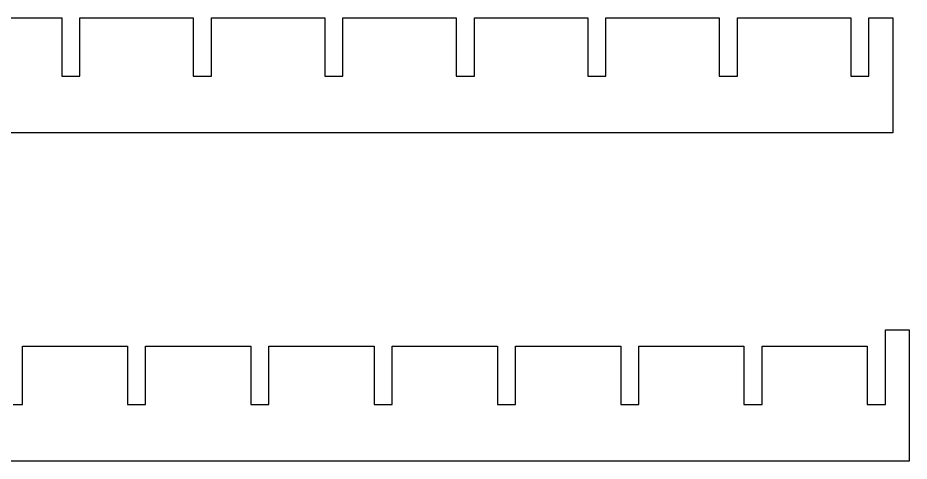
# Model space of a CAD drawing. Extents: x 16 to 234, y 9 to 84.
# Drawn here: x 125.5 to 234, y 30 to 84 of the extents above; entities that cross this region are included whole.
import ezdxf

# ---------------------------------------------------------------- set-up
doc = ezdxf.new("R2010")
doc.units = 0
doc.layers.add('baffles_C4_v3.0', color=7, linetype='CONTINUOUS')

msp = doc.modelspace()

# ---------------------------------------------------------------- linework, layer by layer
at = {"layer": 'baffles_C4_v3.0', "color": 1}
for p, q in [((117.100001, 84.000019), (130.899997, 84.000019)), ((130.899997, 84.000019), (130.899997, 76.900013)), ((133.09999, 76.900013), (133.09999, 84.000019)), ((133.09999, 84.000019), (146.899986, 84.000019)), ((146.899986, 84.000019), (146.899986, 76.900013)), ((149.100014, 76.900013), (149.100014, 84.000019)), ((149.100014, 84.000019), (162.900011, 84.000019)), ((162.900011, 84.000019), (162.900011, 76.900013)), ((165.100004, 76.900013), (165.100004, 84.000019)), ((165.100004, 84.000019), (178.9, 84.000019)), ((178.9, 84.000019), (178.9, 76.900013)), ((181.099993, 76.900013), (181.099993, 84.000019)), ((181.099993, 84.000019), (194.899989, 84.000019)), ((194.899989, 84.000019), (194.899989, 76.900013)), ((197.099982, 76.900013), (197.099982, 84.000019)), ((197.099982, 84.000019), (210.900014, 84.000019)), ((210.900014, 84.000019), (210.900014, 76.900013)), ((213.100006, 76.900013), (213.100006, 84.000019)), ((213.100006, 84.000019), (226.900003, 84.000019)), ((226.900003, 84.000019), (226.900003, 76.900013)), ((229.099995, 76.900013), (229.099995, 84.000019)), ((229.099995, 84.000019), (232.000005, 84.000019)), ((232.000005, 84.000019), (232.000005, 70.000033)), ((130.899997, 76.900013), (131.999994, 76.900013)), ((131.999994, 76.900013), (133.09999, 76.900013)), ((146.899986, 76.900013), (147.999983, 76.900013)), ((147.999983, 76.900013), (149.100014, 76.900013)), ((162.900011, 76.900013), (164.000007, 76.900013)), ((164.000007, 76.900013), (165.100004, 76.900013)), ((178.9, 76.900013), (179.999996, 76.900013)), ((179.999996, 76.900013), (181.099993, 76.900013)), ((194.899989, 76.900013), (195.999985, 76.900013)), ((195.999985, 76.900013), (197.099982, 76.900013)), ((210.900014, 76.900013), (212.00001, 76.900013)), ((212.00001, 76.900013), (213.100006, 76.900013)), ((226.900003, 76.900013), (227.999999, 76.900013)), ((227.999999, 76.900013), (229.099995, 76.900013)), ((227.999999, 70.000033), (19.999999, 70.000033)), ((232.000005, 70.000033), (227.999999, 70.000033)), ((231.099999, 36.900026), (231.099999, 46.000028)), ((231.099999, 46.000028), (234.000008, 46.000028)), ((234.000008, 46.000028), (234.000008, 30.000028)), ((126.099997, 36.900026), (126.099997, 44.000028)), ((126.099997, 44.000028), (138.900009, 44.000028)), ((138.900009, 44.000028), (138.900009, 36.900026)), ((141.100002, 36.900026), (141.100002, 44.000028)), ((141.100002, 44.000028), (153.900015, 44.000028)), ((153.900015, 44.000028), (153.900015, 36.900026)), ((156.100007, 36.900026), (156.100007, 44.000028)), ((156.100007, 44.000028), (168.899985, 44.000028)), ((168.899985, 44.000028), (168.899985, 36.900026)), ((171.100013, 36.900026), (171.100013, 44.000028)), ((171.100013, 44.000028), (183.89999, 44.000028)), ((183.89999, 44.000028), (183.89999, 36.900026)), ((186.099983, 36.900026), (186.099983, 44.000028)), ((186.099983, 44.000028), (198.899995, 44.000028)), ((198.899995, 44.000028), (198.899995, 36.900026)), ((201.099988, 36.900026), (201.099988, 44.000028)), ((201.099988, 44.000028), (213.9, 44.000028)), ((213.9, 44.000028), (213.9, 36.900026)), ((216.099993, 36.900026), (216.099993, 44.000028)), ((216.099993, 44.000028), (228.900006, 44.000028)), ((228.900006, 44.000028), (228.900006, 36.900026)), ((125, 36.900026), (126.099997, 36.900026)), ((138.900009, 36.900026), (140.000006, 36.900026)), ((140.000006, 36.900026), (141.100002, 36.900026)), ((153.900015, 36.900026), (155.000011, 36.900026)), ((155.000011, 36.900026), (156.100007, 36.900026)), ((168.899985, 36.900026), (170.000016, 36.900026)), ((170.000016, 36.900026), (171.100013, 36.900026)), ((183.89999, 36.900026), (184.999986, 36.900026)), ((184.999986, 36.900026), (186.099983, 36.900026)), ((198.899995, 36.900026), (199.999992, 36.900026)), ((199.999992, 36.900026), (201.099988, 36.900026)), ((213.9, 36.900026), (214.999997, 36.900026)), ((214.999997, 36.900026), (216.099993, 36.900026)), ((228.900006, 36.900026), (230.000002, 36.900026)), ((230.000002, 36.900026), (231.099999, 36.900026)), ((230.000002, 30.000028), (19.999999, 30.000028)), ((234.000008, 30.000028), (230.000002, 30.000028))]:
    msp.add_line(p, q, dxfattribs=at)

doc.saveas('drawing.dxf')
